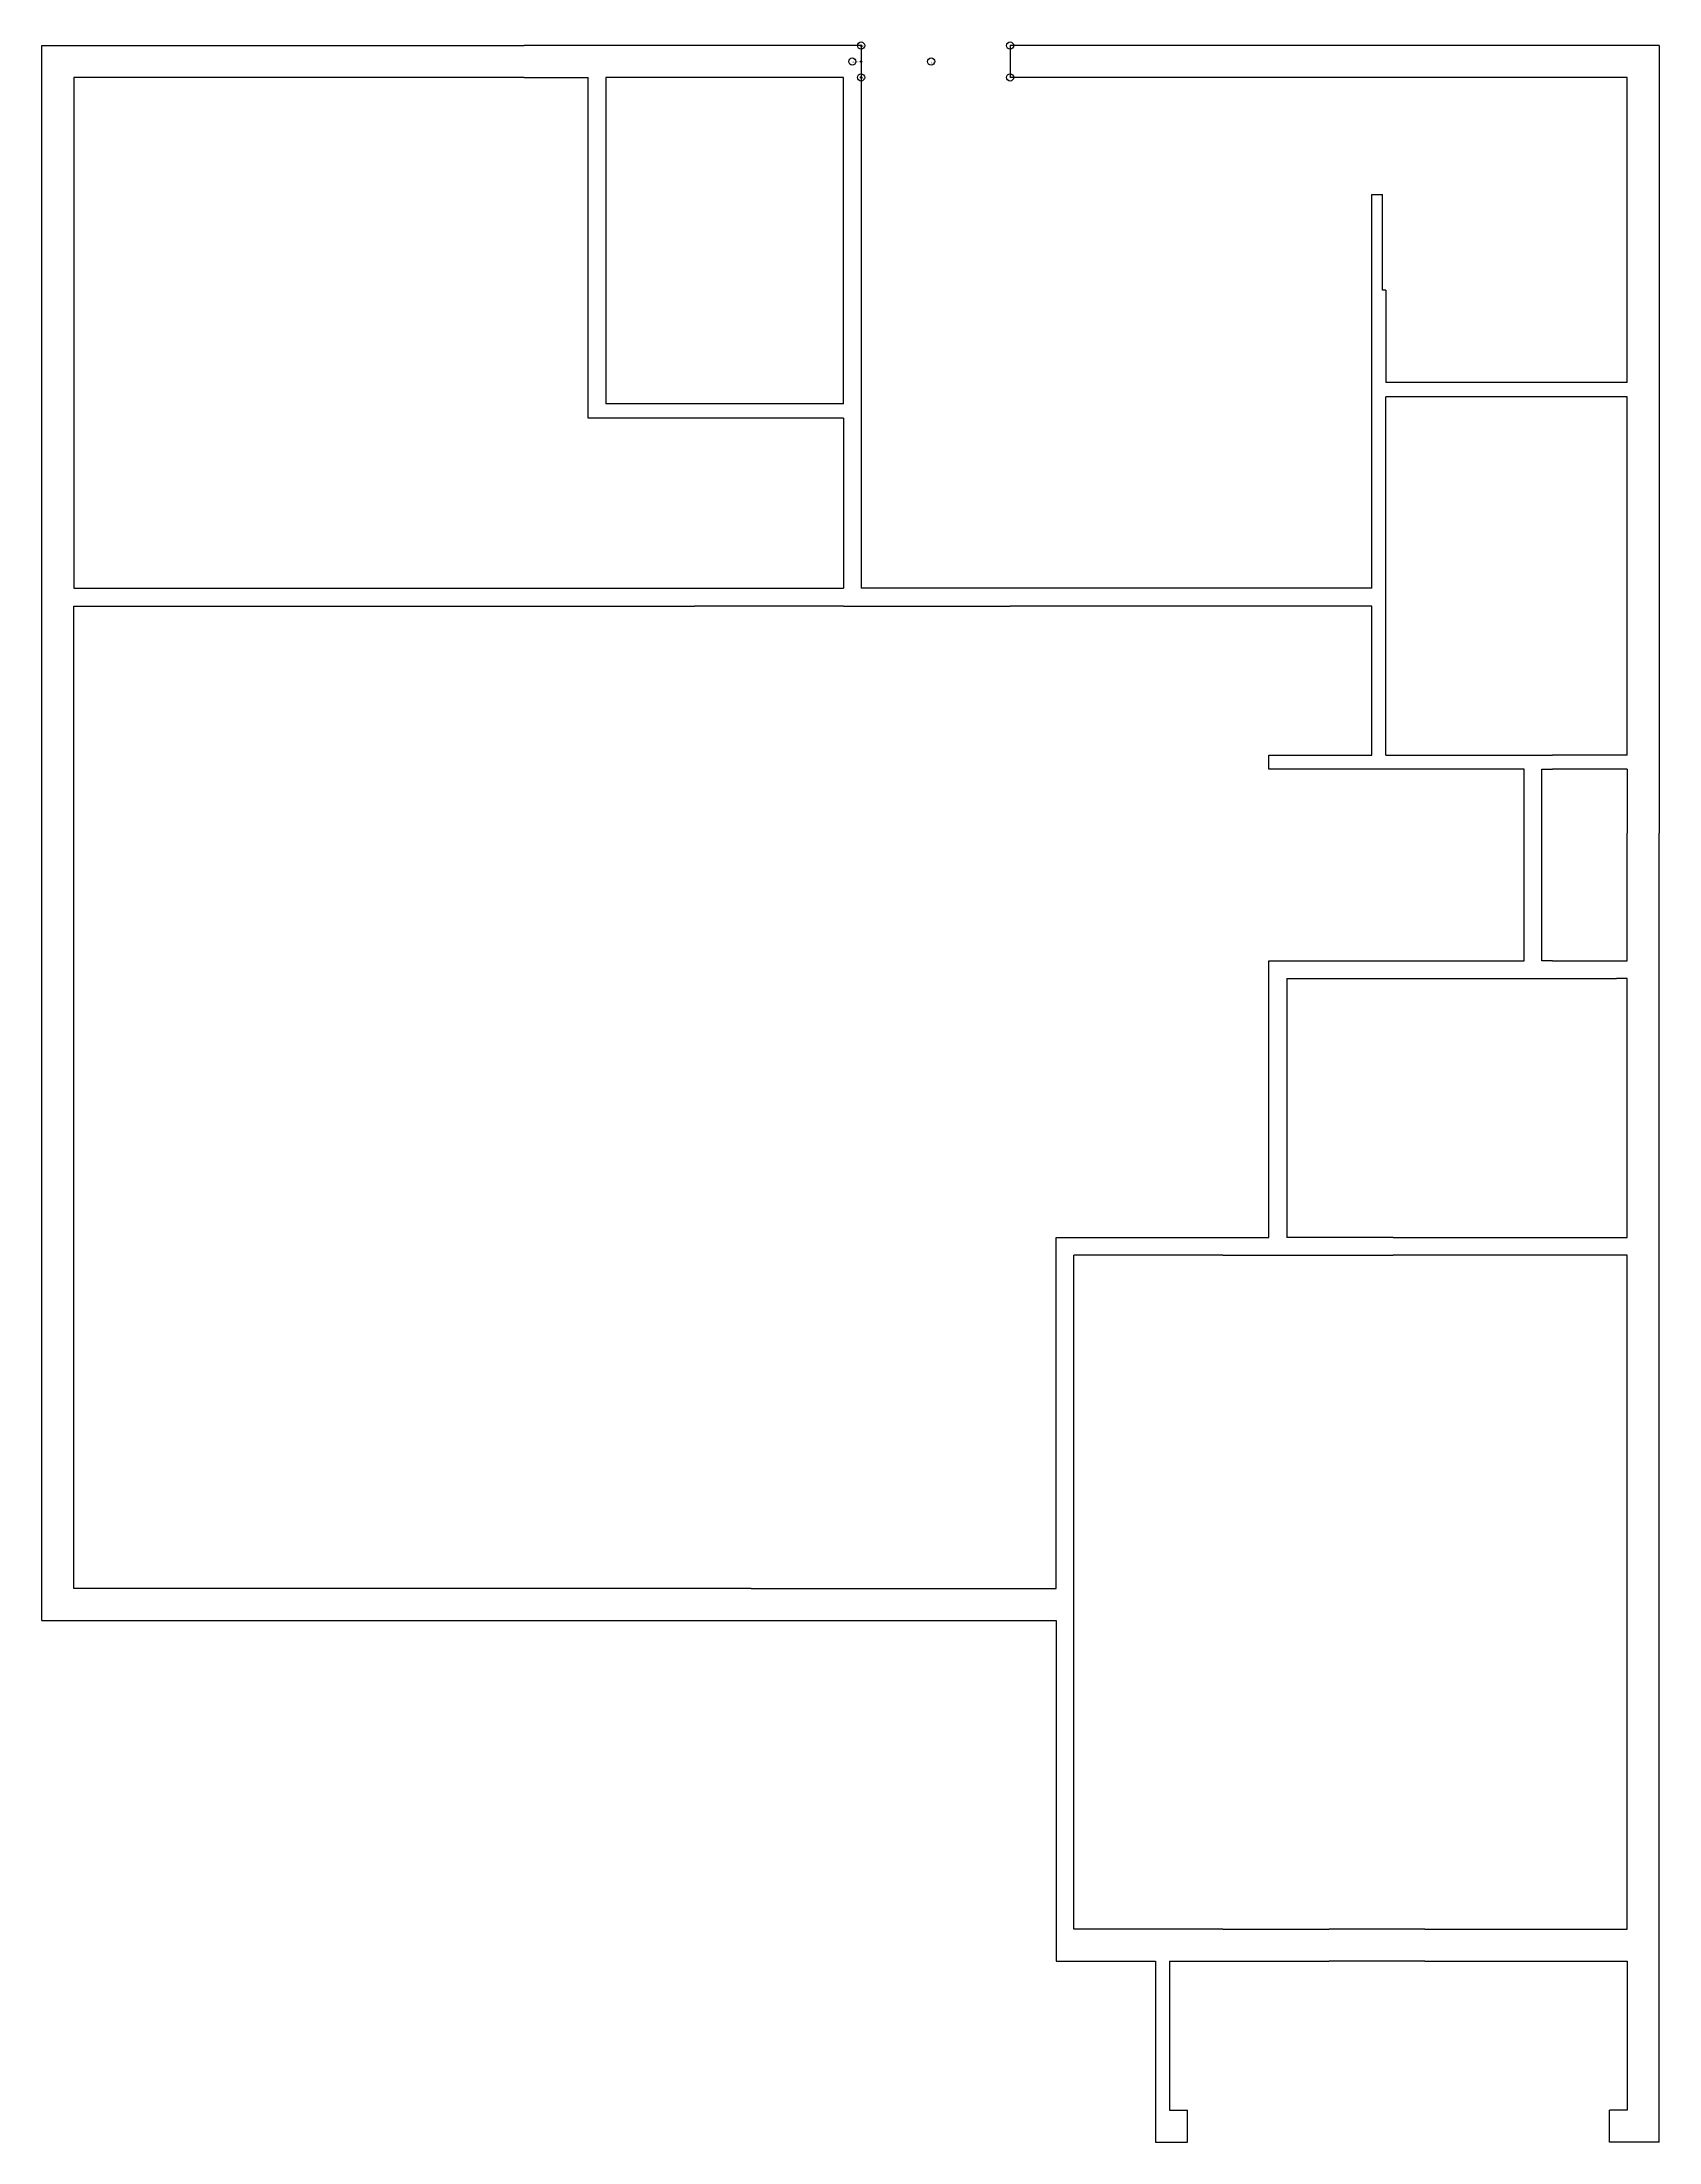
# Model space of a CAD drawing. Header units: metres. Extents: x 328 to 784, y 390 to 982.
import ezdxf

# ---------------------------------------------------------------- set-up
doc = ezdxf.new("R2010")
doc.units = ezdxf.units.M

msp = doc.modelspace()

# ---------------------------------------------------------------- linework, layer by layer
for p, q in [((328, 537), (328, 981)), ((328, 981), (464, 981)), ((482, 981), (464, 981)), ((487, 981), (482, 981)), ((505, 981), (487, 981)), ((559, 981), (505, 981)), ((559, 981), (559, 828)), ((784, 981), (601, 981)), ((601, 981), (601, 972)), ((784, 981), (784, 759)), ((464, 972), (337, 972)), ((337, 972), (337, 828)), ((464, 972), (482, 972)), ((482, 876), (482, 972)), ((505, 972), (487, 972)), ((487, 972), (487, 880)), ((554, 972), (505, 972)), ((554, 880), (554, 972)), ((775, 972), (601, 972)), ((775, 886), (775, 972)), ((703, 912), (703, 939)), ((703, 939), (706, 939)), ((706, 912), (706, 939)), ((703, 828), (703, 912)), ((707, 912), (706, 912)), ((707, 912), (707, 886)), ((737, 886), (707, 886)), ((775, 886), (737, 886)), ((517, 880), (487, 880)), ((554, 880), (517, 880)), ((737, 882), (707, 882)), ((707, 781), (707, 882)), ((775, 882), (737, 882)), ((775, 781), (775, 882)), ((487, 876), (482, 876)), ((517, 876), (487, 876)), ((554, 876), (517, 876)), ((554, 876), (554, 828)), ((337, 828), (512, 828)), ((337, 546), (337, 823)), ((337, 823), (512, 823)), ((512, 828), (554, 828)), ((554, 823), (512, 823)), ((554, 823), (559, 823)), ((601, 828), (559, 828)), ((559, 823), (601, 823)), ((703, 828), (601, 828)), ((703, 823), (601, 823)), ((703, 781), (703, 823)), ((674, 777), (674, 781)), ((674, 781), (703, 781)), ((746, 777), (674, 777)), ((707, 781), (754, 781)), ((746, 752), (746, 777)), ((751, 752), (751, 777)), ((751, 777), (754, 777)), ((772, 781), (754, 781)), ((772, 777), (754, 777)), ((775, 781), (772, 781)), ((775, 777), (772, 777)), ((775, 777), (775, 759)), ((775, 741), (775, 759)), ((784, 741), (784, 759)), ((746, 741), (746, 752)), ((751, 741), (751, 752)), ((746, 723), (746, 741)), ((751, 723), (751, 741)), ((775, 723), (775, 741)), ((784, 390), (784, 741)), ((674, 645), (674, 723)), ((674, 723), (746, 723)), ((754, 723), (751, 723)), ((754, 723), (772, 723)), ((772, 723), (775, 723)), ((679, 718), (754, 718)), ((679, 718), (679, 645)), ((754, 718), (772, 718)), ((775, 718), (772, 718)), ((775, 645), (775, 718)), ((614, 546), (614, 645)), ((614, 645), (619, 645)), ((619, 645), (661, 645)), ((619, 450), (619, 640)), ((661, 640), (619, 640)), ((661, 645), (674, 645)), ((661, 640), (679, 640)), ((709, 645), (679, 645)), ((679, 640), (709, 640)), ((709, 645), (775, 645)), ((775, 640), (709, 640)), ((775, 450), (775, 640)), ((528, 546), (337, 546)), ((528, 546), (558, 546)), ((558, 546), (614, 546)), ((328, 537), (528, 537)), ((528, 537), (558, 537)), ((558, 537), (614, 537)), ((614, 537), (614, 441)), ((661, 450), (619, 450)), ((661, 450), (691, 450)), ((700, 450), (691, 450)), ((718, 450), (700, 450)), ((718, 450), (775, 450)), ((614, 441), (642, 441)), ((642, 441), (642, 390)), ((646, 441), (661, 441)), ((646, 441), (646, 399)), ((661, 441), (691, 441)), ((700, 441), (691, 441)), ((718, 441), (700, 441)), ((718, 441), (775, 441)), ((775, 441), (775, 399)), ((646, 399), (651, 399)), ((651, 390), (651, 399)), ((775, 399), (770, 399)), ((770, 390), (770, 399)), ((642, 390), (651, 390)), ((784, 390), (770, 390))]:
    msp.add_line(p, q)
at = {"color": 3}
for centre in [(559, 981), (601, 981), (559, 972), (601, 972)]:
    msp.add_circle(centre, 1, dxfattribs=at)
at = {"layer": 'debug', "color": 4}
for centre in [(556.5, 976.5), (578.75, 976.5)]:
    msp.add_circle(centre, 1, dxfattribs=at)
at = {"layer": 'debug', "color": 5}
for centre in [(559, 981), (559, 972)]:
    msp.add_circle(centre, 0.2, dxfattribs=at)
at = {"layer": 'debug', "color": 2}
msp.add_circle((559, 976.5), 0.2, dxfattribs=at)

# ---------------------------------------------------------------- texts
at = {"layer": 'debug', "attachment_point": 1}
for s, insert, char_height in [('nlep2', (559, 981), 0.3), ('PERPPOINT', (556.5, 976.5), 0.3), ('CPP', (559, 976.5), 0.3), ('nlep1', (559, 972), 0.3), ('EL', (578.75, 976.5), 0.5)]:
    msp.add_mtext(s, dxfattribs=dict(at, insert=insert, char_height=char_height))

doc.saveas('drawing.dxf')
